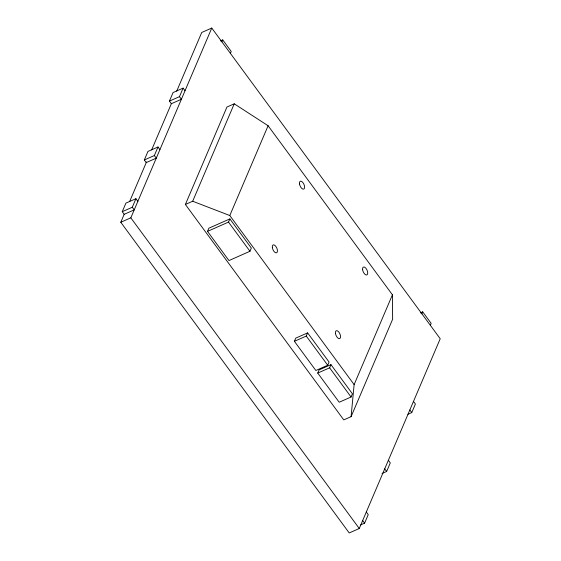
<?xml version="1.0" encoding="UTF-8"?>
<svg xmlns="http://www.w3.org/2000/svg" width="561" height="561" viewBox="0 0 561 561"><rect width="100%" height="100%" fill="white"/><g stroke="black" fill="none" stroke-linecap="round" stroke-linejoin="round"><path stroke-width="0.84" d="M351.081 416.662L354.124 384.608L392.42 294.813L268.102 125.741L234.239 103.806L226.939 107.039L185.382 204.47L343.774 419.894L351.081 416.662L392.637 319.23L392.42 294.813M135.937 198.706L132.291 207.254L134.219 209.87L124.177 214.316L122.249 211.693L125.895 203.145L135.937 198.706L137.859 201.322M157.999 146.989L154.352 155.537L156.274 158.153L146.239 162.592L144.31 159.976L147.957 151.428L157.999 146.989L159.92 149.605M183.11 88.112L179.464 96.66L181.392 99.276L171.35 103.715L169.422 101.099L173.069 92.551L183.11 88.112L185.032 90.728M176.694 91.191L201.729 32.489L211.77 28.05L440.217 338.739L359.271 528.511L349.23 532.95L120.783 222.261L124.212 214.218M129.703 201.357L146.512 161.954M151.652 149.892L171.547 103.252M120.783 222.261L130.825 217.822L211.77 28.05M221.911 41.837L222.738 39.894L231.209 51.416L230.382 53.358M185.382 204.47L192.682 201.238L234.239 103.806M207.514 231.384L208.874 228.194L229.87 218.909L251.321 248.088L249.968 251.272L228.972 260.563L207.514 231.384L228.509 222.093L229.87 218.909M354.124 384.608L229.8 215.529L268.102 125.741M294.399 341.312L295.752 338.129L307.624 332.883L329.076 362.062L327.722 365.246L315.85 370.498L294.399 341.312L306.264 336.067L307.624 332.883M317.743 373.072L319.104 369.888L330.969 364.636L352.427 393.815L351.067 396.999L339.202 402.251L317.743 373.072L329.616 367.82L330.969 364.636M421.872 313.795L422.699 311.853L431.171 323.367L430.343 325.31M360.723 524.886L364.587 523.175L368.233 514.626L366.305 512.011M382.013 473.512L386.648 471.457L390.295 462.909L388.366 460.293M407.896 414.291L411.76 412.58L415.406 404.032L413.478 401.417M220.417 40.918L222.738 39.894M169.422 101.099L179.464 96.66M144.31 159.976L154.352 155.537M122.249 211.693L132.291 207.254M420.385 312.877L422.699 311.853M192.682 201.238L229.8 215.529M409.832 409.965L411.76 412.58M228.509 222.093L249.968 251.272M306.264 336.067L327.722 365.246M329.616 367.82L351.067 396.999M384.72 468.842L386.648 471.457M362.658 520.559L364.587 523.175M130.825 217.822L359.271 528.511M362.623 269.757A4.285 2.083 66.1 0 0 366.873 274.911A4.285 2.083 66.1 0 0 365.933 268.305A4.285 2.083 66.1 0 0 362.623 269.757M299.518 183.931A4.285 2.083 66.1 0 0 303.767 189.085A4.285 2.083 66.1 0 0 302.828 182.479A4.285 2.083 66.1 0 0 299.518 183.931M335.464 333.437A4.285 2.083 66.1 0 0 339.714 338.592A4.285 2.083 66.1 0 0 338.774 331.986A4.285 2.083 66.1 0 0 335.464 333.437M272.358 247.611A4.285 2.083 66.1 0 0 276.608 252.766A4.285 2.083 66.1 0 0 275.668 246.167A4.285 2.083 66.1 0 0 272.358 247.611"/></g></svg>
